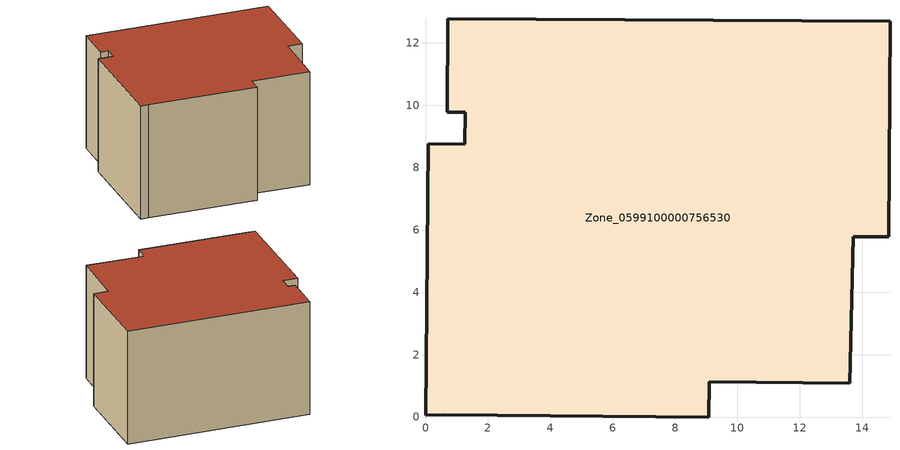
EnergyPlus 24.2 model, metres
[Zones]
Zone_0599100000756530
 floor ground (C_G): 9.09,1.13 9.09,0 0.61,0.08 0,0.07 0.08,8.76 1.26,8.75 1.28,9.77 0.7,9.77 0.71,12.76 14.89,12.69 14.85,5.77 13.71,5.78 13.6,1.08 z0
 wall outside (C_F): 14.89,12.69 0.71,12.76 0.7,9.77 1.28,9.77 1.26,8.75 0.08,8.76 0,0.07 0.61,0.08 9.09,0 9.09,1.13 13.6,1.08 13.71,5.78 14.85,5.77 14.89,12.69 z0:9.06
 roof outside (C_R): 13.6,1.08 13.71,5.78 14.85,5.77 14.89,12.69 0.71,12.76 0.7,9.77 1.28,9.77 1.26,8.75 0.08,8.76 0,0.07 0.61,0.08 9.09,0 9.09,1.13 z9.06
[BUILDING]
Pand.0599100000756530: North Axis=0; Terrain=City; Loads Convergence Tolerance Value=0.04; Temperature Convergence Tolerance Value=0.4; Solar Distribution=FullExterior; Maximum Number of Warmup Days=25; Minimum Number of Warmup Days=1
[Site:Location]
Rotterdam.The.Hague.AP_ZH_NLD Design_Conditions: Latitude=51.96; Longitude=4.45; Time Zone=1; Elevation=-4.5
[SITE:GROUNDTEMPERATURE:BUILDINGSURFACE]
18, 18, 18, 18, 18, 18, 18, 18, 18, 18, 18, 18
[MATERIAL] Thermal Absorptance=0.9; Solar Absorptance=0.7; Visible Absorptance=0.7
Name | Roughness | Thickness | Conductivity | Density | Specific Heat
G.D.2006-2014 | MediumSmooth | 0.15 | 0.06 | 540 | 1210
F.D.2006-2014 | Rough | 0.3 | 0.12 | 1920 | 840
R.D.2006-2014 | MediumRough | 0.2 | 0.08 | 1500 | 1000
[CONSTRUCTION]
C_G: G.D.2006-2014
C_F: F.D.2006-2014
C_R: R.D.2006-2014
[ZONE]
Zone_0599100000756530: Type=1; Multiplier=1; Ceiling Height=Autocalculate; Volume=Autocalculate; Floor Area=autocalculate; Part of Total Floor Area=Yes
[ZONEINFILTRATION:DESIGNFLOWRATE]
Infil_Zone_0599100000756530: Zone or ZoneList or Space or SpaceList=Zone_0599100000756530; Schedule=AlwaysOn; Design Flow Rate Calculation Method=Flow/Area; Flow Rate per Floor Area=0.0021; Constant Term Coefficient=1; Temperature Term Coefficient=0; Velocity Term Coefficient=0; Velocity Squared Term Coefficient=0
[HVACTEMPLATE:ZONE:IDEALLOADSAIRSYSTEM]
Zone_0599100000756530: Maximum Heating Supply Air Temperature=50; Minimum Cooling Supply Air Temperature=13; Maximum Heating Supply Air Humidity Ratio=0.0156; Minimum Cooling Supply Air Humidity Ratio=0.0077; Heating Limit=NoLimit; Cooling Limit=NoLimit; Dehumidification Control Type=ConstantSensibleHeatRatio; Cooling Sensible Heat Ratio=0.7; Dehumidification Setpoint=60; Humidification Control Type=None; Humidification Setpoint=30; Outdoor Air Method=None; Outdoor Air Flow Rate per Person=0.00944; Outdoor Air Flow Rate per Zone Floor Area=0; Outdoor Air Flow Rate per Zone=0; Demand Controlled Ventilation Type=None; Outdoor Air Economizer Type=NoEconomizer; Heat Recovery Type=None; Sensible Heat Recovery Effectiveness=0.7; Latent Heat Recovery Effectiveness=0.65
[ZONECONTROL:THERMOSTAT]
ThermostatControl_Zone_0599100000756530: Zone or ZoneList=Zone_0599100000756530; Control Type Schedule=DualSetpointControlType; Control 1=Thermostat_Zone_0599100000756530; Temperature Difference Between Cutout And Setpoint=0
[THERMOSTATSETPOINT:DUALSETPOINT]
Thermostat_Zone_0599100000756530: Heating Setpoint Temperature Schedule=HeatingSetpoint_Zone_0599100000756530; Cooling Setpoint Temperature Schedule=CoolingSetpoint_Zone_0599100000756530
[SCHEDULE:COMPACT]
HeatingSetpoint_Zone_0599100000756530: Through: 12/31, For: AllDays, Until: 24:00, 21
CoolingSetpoint_Zone_0599100000756530: Through: 12/31, For: AllDays, Until: 24:00, 24
DualSetpointControlType: Through: 12/31, For: AllDays, Until: 24:00, 4
AlwaysOn: Through: 12/31, For: AllDays, Until: 24:00, 1
